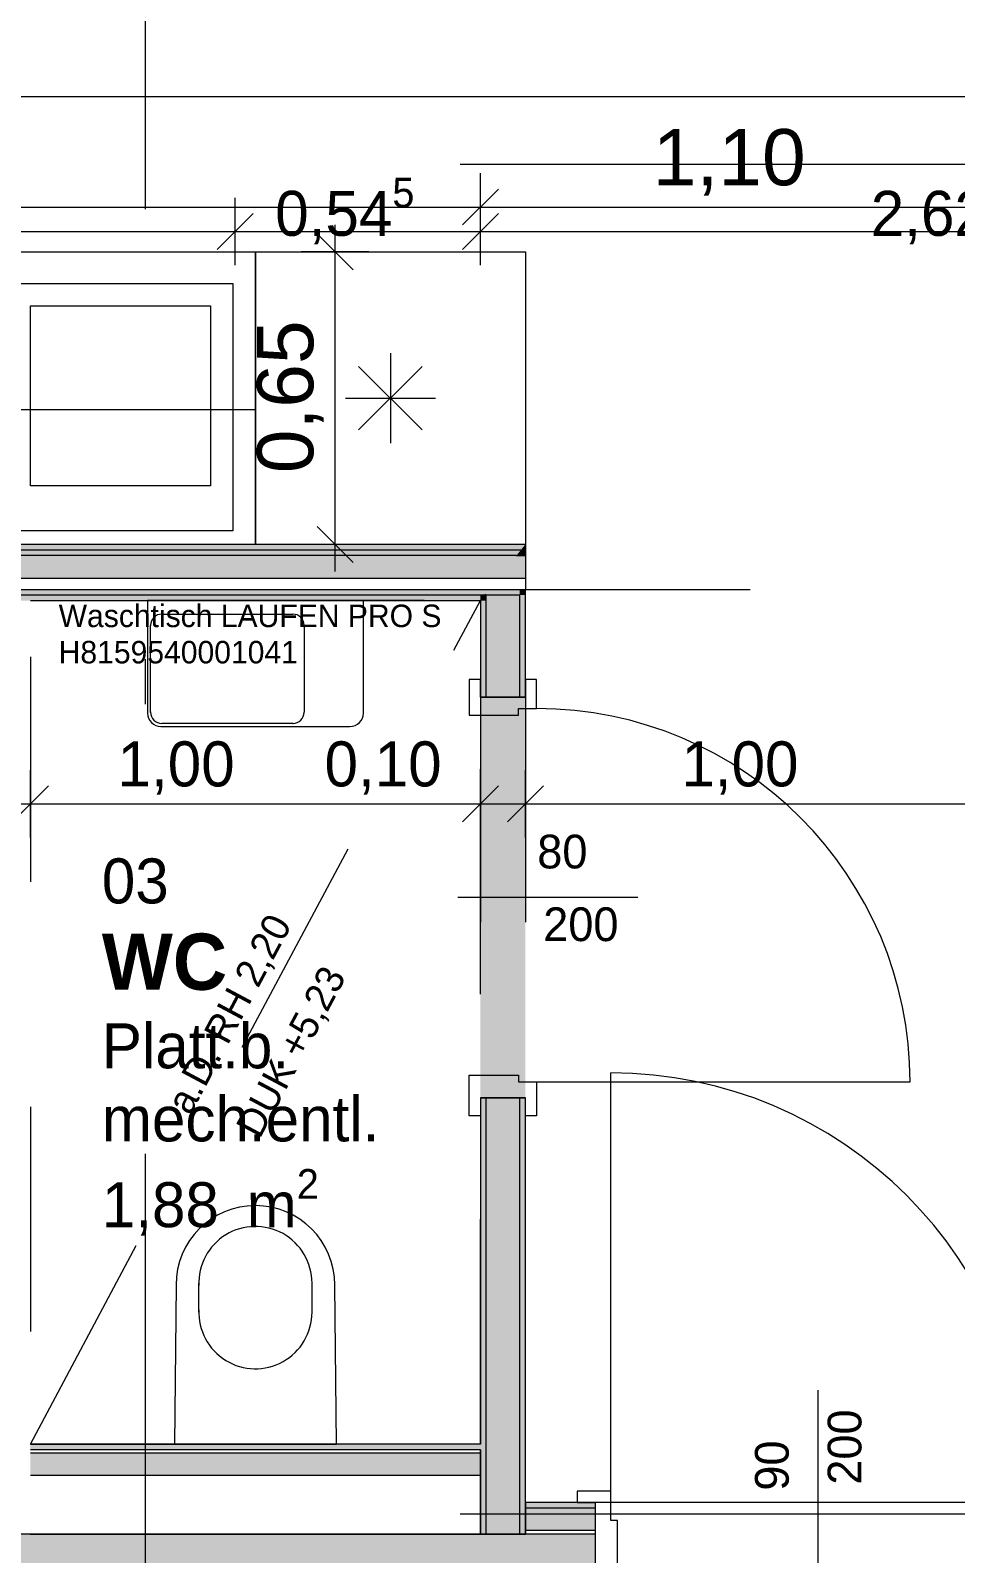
# Model space of a CAD drawing. Header units: metres. Extents: x -3 to 205, y -18 to 45.
# Drawn here: x 5.745 to 7.801, y -6.088 to -2.703 of the extents above; entities that cross this region are included whole.
import ezdxf

# ---------------------------------------------------------------- set-up
doc = ezdxf.new("R2010")
doc.units = ezdxf.units.M
doc.header["$MEASUREMENT"] = 0
for name, pattern in [('Achse', [0.004, 0.002, -0.001, 0, -0.001]), ('Strichlinie eng', [0.002, 0.0015, -0.0005]), ('Untersicht', [0.001, 0.0005, -0.0005])]:
    doc.linetypes.add(name, pattern=pattern)
for name, color, linetype in [('1._1.Stock PP STG1_3_000 Achsraster', 7, 'Continuous'), ('1._1.Stock PP STG1_3_120 Wand Innen tragend', 7, 'Continuous'), ('1._1.Stock PP STG1_3_130 Wand Innen', 7, 'Continuous'), ('1._1.Stock PP STG1_3_230 Decke abgehaengt', 7, 'Continuous'), ('1._1.Stock PP STG1_3_530 Küche', 7, 'Continuous'), ('1._1.Stock PP STG1_3_540 Sanitäreinrichtung', 7, 'Continuous'), ('1._1.Stock PP STG1_3_810 Raum', 7, 'Continuous'), ('1._1.Stock PP STG1_3_815 Raumbegrenzung', 7, 'Continuous'), ('1._1.Stock PP STG1_3_950 Polierplan Bemaßung', 7, 'Continuous'), ('1._1.Stock PP STG1_3_950-1 Polierplan Bemaßung Küche', 7, 'Continuous'), ('1._1.Stock PP STG1_3_955 Polierplan Beschriftung', 7, 'Continuous')]:
    doc.layers.add(name, color=color, linetype=linetype)
doc.styles.add('ERSTELLTER_STIL_1', font='arial.ttf')
doc.styles.add('ERSTELLTER_STIL_2', font='')
doc.styles.add('ERSTELLTER_STIL_6', font='')
doc.styles.get('ERSTELLTER_STIL_2').set_extended_font_data('Eurostile')
doc.styles.get('ERSTELLTER_STIL_6').set_extended_font_data('Eurostile', bold=True)

msp = doc.modelspace()

# ---------------------------------------------------------------- hatches: boundary and pattern name
at = {"layer": '1._1.Stock PP STG1_3_120 Wand Innen tragend', "linetype": 'Continuous', "lineweight": 13, "true_color": 0xfb02fe}
msp.add_hatch(color=6, dxfattribs=at).paths.add_polyline_path([(6.845, -5.975), (6.845, -5.9875), (7, -5.9875), (7, -5.975)])
at = {"layer": '1._1.Stock PP STG1_3_120 Wand Innen tragend', "linetype": 'Continuous', "lineweight": 13, "true_color": 0xffaa00}
msp.add_hatch(color=40, dxfattribs=at).paths.add_polyline_path([(6.845, -5.9875), (6.845, -6.0375), (7, -6.0375), (7, -5.9875)])
at = {"layer": '1._1.Stock PP STG1_3_120 Wand Innen tragend', "linetype": 'Continuous', "lineweight": 13, "true_color": 0x3f7f02}
for points in [[(3.445, -6.225), (6.845, -6.225), (6.845, -6.045), (3.445, -6.045)], [(6.845, -6.045), (6.845, -6.225), (7, -6.225), (7, -6.045)]]:
    msp.add_hatch(color=76, dxfattribs=at).paths.add_polyline_path(points)
at = {"layer": '1._1.Stock PP STG1_3_130 Wand Innen', "linetype": 'Continuous', "lineweight": 13, "true_color": 0xfb02fe}
for points in [[(6.845, -3.845), (3.545, -3.845), (3.545, -3.8575), (6.835, -3.8575)], [(6.835, -3.8575), (3.545, -3.8575), (3.545, -3.87), (6.825, -3.87)], [(6.845, -3.87), (6.845, -3.8575), (6.835, -3.8575), (6.8325, -3.8606), (6.8325, -3.87)], [(6.835, -3.8575), (6.845, -3.8575), (6.845, -3.845)], [(6.8325, -3.87), (6.8325, -3.8606), (6.825, -3.87)], [(3.545, -3.9575), (6.755, -3.9575), (6.765, -3.945), (3.545, -3.945)], [(6.745, -3.9575), (3.545, -3.9575), (3.545, -3.97), (6.745, -3.97)], [(6.745, -3.97), (6.755, -3.9575), (6.745, -3.9575)], [(6.755, -3.9575), (6.745, -3.97), (6.7575, -3.97), (6.7575, -3.9575)], [(6.7575, -3.9575), (6.7575, -3.9544), (6.755, -3.9575)], [(6.8325, -3.9575), (6.8325, -3.945), (6.765, -3.945), (6.7575, -3.9544), (6.7575, -3.9575)], [(6.845, -3.9575), (6.845, -3.945), (6.8325, -3.945), (6.8325, -3.9575)], [(6.845, -3.9575), (6.8325, -3.9575), (6.8325, -4.185), (6.845, -4.185)], [(6.745, -3.97), (6.745, -4.185), (6.7575, -4.185), (6.7575, -3.97)], [(6.745, -6.045), (6.7575, -6.045), (6.7575, -5.075), (6.745, -5.075)], [(6.8325, -5.075), (6.8325, -6.045), (6.845, -6.045), (6.845, -5.075)], [(6.745, -5.845), (5.745, -5.845), (5.745, -5.8575), (6.745, -5.8575)]]:
    msp.add_hatch(color=6, dxfattribs=at).paths.add_polyline_path(points)
at = {"layer": '1._1.Stock PP STG1_3_130 Wand Innen', "linetype": 'Continuous', "lineweight": 13, "true_color": 0xffaa00}
for points in [[(6.825, -3.87), (3.545, -3.87), (3.545, -3.92), (6.785, -3.92)], [(6.8325, -3.92), (6.8325, -3.87), (6.825, -3.87), (6.785, -3.92)], [(6.845, -3.92), (6.845, -3.87), (6.8325, -3.87), (6.8325, -3.92)], [(6.8325, -3.9575), (6.7575, -3.9575), (6.7575, -4.185), (6.8325, -4.185)], [(6.7575, -5.075), (6.7575, -6.045), (6.8325, -6.045), (6.8325, -5.075)], [(6.745, -5.865), (5.745, -5.865), (5.745, -5.915), (6.745, -5.915)]]:
    msp.add_hatch(color=40, dxfattribs=at).paths.add_polyline_path(points)
at = {"layer": '1._1.Stock PP STG1_3_130 Wand Innen', "linetype": 'Continuous', "lineweight": 0, "true_color": 0xffffff}
msp.add_hatch(color=7, dxfattribs=at).paths.add_polyline_path([(6.745, -5.075), (6.845, -5.075), (6.845, -4.185), (6.745, -4.185)])

# ---------------------------------------------------------------- linework, layer by layer
at = {"layer": '1._1.Stock PP STG1_3_000 Achsraster', "color": 5, "linetype": 'Achse', "lineweight": 0, "ltscale": 1000}
for p, q in [((6, 3), (6, -18)), ((-1.5, -3), (21, -3)), ((-1.5, -6), (21, -6))]:
    msp.add_line(p, q, dxfattribs=at)
at = {"layer": '1._1.Stock PP STG1_3_120 Wand Innen tragend', "color": 7, "linetype": 'Continuous', "lineweight": 13, "ltscale": 1000}
for p, q in [((7.035, -5.95), (7.035, -5.02)), ((7.495, -5.725), (7.495, -6.275)), ((7.035, -5.95), (6.96, -5.95)), ((6.96, -5.95), (6.96, -5.975)), ((7.035, -6.015), (7.035, -5.95)), ((7, -5.9875), (6.845, -5.9875)), ((6.96, -5.975), (7, -5.975)), ((7, -5.975), (7, -5.9875)), ((7, -5.975), (7, -6.225)), ((7, -5.975), (7, -5.9875)), ((7, -5.975), (7, -5.9875)), ((7, -5.9875), (7, -6.0375)), ((7, -5.9875), (7, -6.0375)), ((7, -5.9875), (7, -6.0375)), ((7.05, -6.015), (7.035, -6.015)), ((7.05, -6.25), (7.05, -6.015)), ((7, -6.0375), (6.845, -6.0375)), ((7, -6.0375), (7, -6.045)), ((7, -6.0375), (7, -6.045)), ((7, -6.0375), (7, -6.045))]:
    msp.add_line(p, q, dxfattribs=at)
at = {"layer": '1._1.Stock PP STG1_3_120 Wand Innen tragend', "color": 8, "linetype": 'Continuous', "lineweight": 13, "ltscale": 1000}
msp.add_line((7.99, -5.975), (7, -5.975), dxfattribs=at)
at = {"layer": '1._1.Stock PP STG1_3_120 Wand Innen tragend', "color": 7, "linetype": 'Continuous', "lineweight": 18, "ltscale": 1000}
for q in [(6.845, -6.045), (7, -6.225), (7, -6.225), (7, -6.225)]:
    msp.add_line((7, -6.045), q, dxfattribs=at)
at = {"layer": '1._1.Stock PP STG1_3_120 Wand Innen tragend', "color": 7, "linetype": 'Continuous', "lineweight": 13, "ltscale": 1000, "flags": 128}
for points in [[(7, -5.975), (6.845, -5.975)], [(6.845, -5.975), (6.845, -5.9875)], [(6.845, -5.9875), (6.845, -6.0375)], [(6.845, -6.0375), (6.845, -6.045)]]:
    msp.add_lwpolyline(points, dxfattribs=at)
at = {"layer": '1._1.Stock PP STG1_3_120 Wand Innen tragend', "color": 7, "linetype": 'Continuous', "lineweight": 18, "ltscale": 1000, "flags": 128}
msp.add_lwpolyline([(6.845, -6.045), (3.445, -6.045)], dxfattribs=at)
at = {"layer": '1._1.Stock PP STG1_3_120 Wand Innen tragend', "color": 7, "linetype": 'Continuous', "lineweight": 13, "ltscale": 1000}
msp.add_arc((7.035, -5.95), 0.93, 0, 90, dxfattribs=at)
at = {"layer": '1._1.Stock PP STG1_3_130 Wand Innen', "color": 7, "linetype": 'Continuous', "lineweight": 18, "ltscale": 1000}
for p, q in [((6.835, -3.8575), (3.545, -3.8575)), ((6.835, -3.8575), (6.845, -3.8575)), ((6.825, -3.87), (3.545, -3.87)), ((6.825, -3.87), (6.8325, -3.87)), ((6.8325, -3.87), (6.845, -3.87)), ((3.545, -3.92), (6.785, -3.92)), ((6.785, -3.92), (6.8325, -3.92)), ((6.8325, -3.92), (6.845, -3.92)), ((3.545, -3.945), (6.765, -3.945)), ((3.545, -3.9575), (6.755, -3.9575)), ((6.7575, -3.9575), (6.755, -3.9575)), ((6.7575, -3.9575), (6.755, -3.9575)), ((6.7575, -3.9575), (6.8325, -3.9575)), ((6.7575, -3.9575), (6.7575, -4.185)), ((6.7575, -3.9575), (6.8325, -3.9575)), ((6.765, -3.945), (6.8325, -3.945)), ((6.8325, -3.945), (6.845, -3.945)), ((6.8325, -3.945), (6.845, -3.945)), ((6.8325, -4.185), (6.8325, -3.9575)), ((6.745, -4.185), (6.7575, -4.185)), ((6.745, -4.185), (6.7575, -4.185)), ((6.745, -4.185), (6.7575, -4.185)), ((6.7575, -4.185), (6.8325, -4.185)), ((6.7575, -4.185), (6.8325, -4.185)), ((6.7575, -4.185), (6.8325, -4.185)), ((6.8325, -4.185), (6.845, -4.185)), ((6.8325, -4.185), (6.845, -4.185)), ((6.8325, -4.185), (6.845, -4.185)), ((6.745, -5.075), (6.7575, -5.075)), ((6.745, -5.075), (6.7575, -5.075)), ((6.745, -5.075), (6.7575, -5.075)), ((6.7575, -5.075), (6.7575, -6.045)), ((6.7575, -5.075), (6.8325, -5.075)), ((6.7575, -5.075), (6.8325, -5.075)), ((6.7575, -5.075), (6.8325, -5.075)), ((6.8325, -6.045), (6.8325, -5.075)), ((6.8325, -5.075), (6.845, -5.075)), ((6.8325, -5.075), (6.845, -5.075)), ((6.8325, -5.075), (6.845, -5.075)), ((6.745, -5.8575), (5.745, -5.8575)), ((6.745, -5.865), (5.745, -5.865)), ((6.745, -5.915), (5.745, -5.915))]:
    msp.add_line(p, q, dxfattribs=at)
at = {"layer": '1._1.Stock PP STG1_3_130 Wand Innen', "color": 7, "linetype": 'Continuous', "lineweight": 13, "ltscale": 1000}
for p, q in [((6.745, -4.145), (6.72, -4.145)), ((6.72, -4.145), (6.72, -4.225)), ((6.745, -4.185), (6.745, -4.145)), ((6.87, -4.145), (6.845, -4.145)), ((6.845, -4.145), (6.845, -4.185)), ((6.87, -4.21), (6.87, -4.145)), ((6.845, -4.185), (6.745, -4.185)), ((6.72, -4.225), (6.83, -4.225)), ((6.83, -4.225), (6.83, -4.21)), ((6.83, -4.21), (6.87, -4.21)), ((7.095, -4.63), (6.695, -4.63)), ((6.72, -5.025), (6.83, -5.025)), ((6.72, -5.115), (6.72, -5.025)), ((6.83, -5.025), (6.83, -5.04)), ((6.83, -5.04), (6.87, -5.04)), ((6.87, -5.04), (6.87, -5.115)), ((6.87, -5.04), (7.7, -5.04)), ((6.845, -5.075), (6.745, -5.075)), ((6.745, -5.075), (6.745, -5.115)), ((6.845, -5.115), (6.845, -5.075)), ((6.745, -5.115), (6.72, -5.115)), ((6.87, -5.115), (6.845, -5.115))]:
    msp.add_line(p, q, dxfattribs=at)
at = {"layer": '1._1.Stock PP STG1_3_130 Wand Innen', "color": 8, "linetype": 'Untersicht', "lineweight": 13, "ltscale": 1000}
for p, q in [((6.745, -4.185), (6.745, -5.075)), ((6.845, -4.185), (6.845, -5.075))]:
    msp.add_line(p, q, dxfattribs=at)
at = {"layer": '1._1.Stock PP STG1_3_130 Wand Innen', "color": 7, "linetype": 'Continuous', "lineweight": 18, "ltscale": 1000, "flags": 128}
for points in [[(6.845, -3.845), (3.545, -3.845)], [(6.845, -3.845), (6.845, -3.8575)], [(6.845, -3.8575), (6.845, -3.87)], [(6.845, -3.87), (6.845, -3.92)], [(6.845, -3.92), (6.845, -3.945)], [(6.845, -4.185), (6.845, -3.945)], [(5.745, -3.97), (6.745, -3.97)], [(6.745, -3.97), (6.745, -4.185)], [(6.745, -5.075), (6.745, -5.845)], [(6.845, -6.045), (6.845, -5.075)], [(6.745, -5.845), (5.745, -5.845)], [(6.745, -6.045), (6.745, -5.8575)], [(6.745, -5.8575), (6.745, -6.045)], [(5.745, -6.045), (6.745, -6.045)], [(6.745, -6.045), (6.7575, -6.045)], [(6.7575, -6.045), (6.8325, -6.045)], [(6.8325, -6.045), (6.845, -6.045)]]:
    msp.add_lwpolyline(points, dxfattribs=at)
at = {"layer": '1._1.Stock PP STG1_3_130 Wand Innen', "color": 7, "linetype": 'Continuous', "lineweight": 13, "ltscale": 1000}
msp.add_arc((6.87, -5.04), 0.83, 0, 90, dxfattribs=at)
at = {"layer": '1._1.Stock PP STG1_3_230 Decke abgehaengt', "color": 8, "linetype": 'Untersicht', "lineweight": 13, "ltscale": 1000}
msp.add_line((5.745, -5.845), (6.745, -3.97), dxfattribs=at)
at = {"layer": '1._1.Stock PP STG1_3_230 Decke abgehaengt', "color": 8, "linetype": 'Untersicht', "lineweight": 13, "ltscale": 1000, "flags": 128}
msp.add_lwpolyline([(5.745, -5.845), (6.745, -5.845), (6.745, -3.97), (5.745, -3.97)], close=True, dxfattribs=at)
at = {"layer": '1._1.Stock PP STG1_3_530 Küche', "color": 150, "linetype": 'Continuous', "lineweight": 13, "ltscale": 1000, "true_color": 0x0f7ffe}
for p, q in [((5.745, -3.315), (6.145, -3.315)), ((5.745, -3.715), (5.745, -3.315)), ((6.145, -3.315), (6.145, -3.715)), ((6.4743, -3.4493), (6.6157, -3.5907)), ((6.6157, -3.4493), (6.4743, -3.5907)), ((6.545, -3.42), (6.545, -3.62)), ((6.445, -3.52), (6.645, -3.52)), ((6.145, -3.715), (5.745, -3.715))]:
    msp.add_line(p, q, dxfattribs=at)
at = {"layer": '1._1.Stock PP STG1_3_530 Küche', "color": 150, "linetype": 'Strichlinie eng', "lineweight": 13, "ltscale": 1000, "true_color": 0x0f7ffe}
for p, q in [((3.545, -3.545), (6.245, -3.545)), ((6.245, -3.545), (6.245, -3.845)), ((6.245, -3.845), (3.545, -3.845))]:
    msp.add_line(p, q, dxfattribs=at)
at = {"layer": '1._1.Stock PP STG1_3_530 Küche', "color": 150, "linetype": 'Continuous', "lineweight": 13, "ltscale": 1000, "true_color": 0x0f7ffe, "flags": 128}
for points in [[(6.245, -3.195), (6.245, -3.845), (3.545, -3.845), (3.545, -3.195)], [(6.245, -3.195), (6.845, -3.195), (6.845, -3.845), (6.245, -3.845)], [(5.695, -3.265), (6.195, -3.265), (6.195, -3.815), (5.695, -3.815)]]:
    msp.add_lwpolyline(points, close=True, dxfattribs=at)
at = {"layer": '1._1.Stock PP STG1_3_540 Sanitäreinrichtung', "color": 150, "linetype": 'Continuous', "lineweight": 13, "ltscale": 1000, "true_color": 0x0f7ffe}
for p, q in [((6.0118, -4.2182), (6.0118, -4.025)), ((6.0368, -4), (6.3281, -4)), ((6.3531, -4.025), (6.3531, -4.2182)), ((6.3281, -4.2431), (6.0368, -4.2431)), ((6.1192, -5.5519), (6.1192, -5.487)), ((6.3708, -5.5519), (6.3708, -5.487))]:
    msp.add_line(p, q, dxfattribs=at)
at = {"layer": '1._1.Stock PP STG1_3_540 Sanitäreinrichtung', "color": 150, "linetype": 'Continuous', "lineweight": 13, "ltscale": 1000, "true_color": 0x0f7ffe, "flags": 128}
for points in [[(6.485, -3.97), (6.005, -3.97), (6.005, -4.22, 0.414214), (6.035, -4.25), (6.455, -4.25, 0.414214), (6.485, -4.22)], [(6.065, -5.845), (6.425, -5.845), (6.4215, -5.4915, 0.999827), (6.0685, -5.4915)]]:
    msp.add_lwpolyline(points, format="xyb", close=True, dxfattribs=at)
at = {"layer": '1._1.Stock PP STG1_3_540 Sanitäreinrichtung', "color": 150, "linetype": 'Continuous', "lineweight": 13, "ltscale": 1000, "true_color": 0x0f7ffe}
for centre, radius, start, end in [((6.0368, -4.025), 0.025, 90, 180), ((6.3281, -4.025), 0.025, 0, 90), ((6.0368, -4.2182), 0.025, 180, 270), ((6.3281, -4.2182), 0.025, 270, 0), ((6.245, -5.4871), 0.1258, 0.0407, 182.4294), ((6.245, -5.5519), 0.1258, 177.5706, 359.9593)]:
    msp.add_arc(centre, radius, start, end, dxfattribs=at)
for p in [(6.0368, -4), (6.3531, -4.025), (6.0118, -4.2182), (6.3281, -4.2431)]:
    msp.add_point(p, dxfattribs=at)
at = {"layer": '1._1.Stock PP STG1_3_815 Raumbegrenzung', "color": 8, "linetype": 'Untersicht', "lineweight": 13, "ltscale": 1000, "flags": 128}
msp.add_lwpolyline([(6.845, -3.945), (7.845, -3.945), (7.845, -3.845)], dxfattribs=at)
at = {"layer": '1._1.Stock PP STG1_3_950 Polierplan Bemaßung', "color": 76, "linetype": 'Continuous', "lineweight": 13, "ltscale": 1000, "true_color": 0x3f7f02}
msp.add_line((0.3174, -2.8494), (9.37, -2.8494), dxfattribs=at)
at = {"layer": '1._1.Stock PP STG1_3_950 Polierplan Bemaßung', "color": 6, "linetype": 'Continuous', "lineweight": 13, "ltscale": 1000, "true_color": 0xfb02fe}
for p, q in [((6.2, -3.2244), (6.2, -3.0744)), ((6.745, -3.2244), (6.745, -3.0744)), ((6.24, -3.1094), (6.16, -3.1894)), ((6.785, -3.1094), (6.705, -3.1894)), ((3.545, -3.1494), (6.2, -3.1494)), ((6.2, -3.1494), (6.745, -3.1494)), ((6.745, -3.1494), (9.37, -3.1494)), ((5.745, -4.4966), (5.745, -4.3466)), ((6.745, -4.4966), (6.745, -4.3466)), ((6.845, -4.4966), (6.845, -4.3466)), ((5.785, -4.3816), (5.705, -4.4616)), ((6.785, -4.3816), (6.705, -4.4616)), ((6.885, -4.3816), (6.805, -4.4616)), ((5.645, -4.4216), (5.745, -4.4216)), ((5.745, -4.4216), (6.745, -4.4216)), ((6.745, -4.4216), (6.845, -4.4216)), ((6.845, -4.4216), (7.845, -4.4216))]:
    msp.add_line(p, q, dxfattribs=at)
at = {"layer": '1._1.Stock PP STG1_3_950 Polierplan Bemaßung', "color": 8, "linetype": 'Untersicht', "lineweight": 13, "ltscale": 1000}
msp.add_line((5.745, -5.845), (6.745, -3.97), dxfattribs=at)
at = {"layer": '1._1.Stock PP STG1_3_950-1 Polierplan Bemaßung Küche', "color": 150, "linetype": 'Continuous', "lineweight": 13, "ltscale": 1000, "true_color": 0x0f7ffe}
for p, q in [((6.745, -3.17), (6.745, -3.02)), ((6.785, -3.055), (6.705, -3.135)), ((3.545, -3.095), (6.745, -3.095)), ((6.745, -3.095), (7.845, -3.095)), ((6.4219, -3.195), (6.4219, -3.135)), ((6.4619, -3.235), (6.3819, -3.155)), ((6.4969, -3.195), (6.3469, -3.195)), ((6.4219, -3.845), (6.4219, -3.195)), ((6.3819, -3.805), (6.4619, -3.885)), ((6.4969, -3.845), (6.3469, -3.845)), ((6.4219, -3.905), (6.4219, -3.845))]:
    msp.add_line(p, q, dxfattribs=at)

# ---------------------------------------------------------------- texts
at = {"layer": '1._1.Stock PP STG1_3_120 Wand Innen tragend', "color": 7, "linetype": 'Continuous', "lineweight": 13, "char_height": 0.075, "attachment_point": 9, "rotation": 90, "style": 'ERSTELLTER_STIL_2'}
for s, insert in [('\\A1;{\\pqr;\\pt0;\\fEurostile|b0|i0|c0|p0;\\W1.000000;200}', (7.593, -5.768)), ('\\A1;{\\pqr;\\pt0;\\fEurostile|b0|i0|c0|p0;\\W1.000000;90}', (7.4314, -5.837))]:
    msp.add_mtext(s, dxfattribs=dict(at, insert=insert))
at = {"layer": '1._1.Stock PP STG1_3_130 Wand Innen', "color": 7, "linetype": 'Continuous', "lineweight": 13, "char_height": 0.075, "attachment_point": 9, "style": 'ERSTELLTER_STIL_2'}
for s, insert in [('\\A1;{\\pqr;\\pt0;\\fEurostile|b0|i0|c0|p0;\\W1.000000;80}', (6.983, -4.5664)), ('\\A1;{\\pqr;\\pt0;\\fEurostile|b0|i0|c0|p0;\\W1.000000;200}', (7.052, -4.728))]:
    msp.add_mtext(s, dxfattribs=dict(at, insert=insert))
at = {"layer": '1._1.Stock PP STG1_3_810 Raum', "color": 7, "linetype": 'Continuous', "lineweight": 13, "attachment_point": 1}
for s, insert, char_height, style in [('\\A1;{\\pql;\\pt0;\\fEurostile|b0|i0|c0|p0;\\W1.000000;03}', (5.9036, -4.5431), 0.1, 'ERSTELLTER_STIL_2'), ('\\A1;{\\pql;\\pt0;\\fEurostile|b1|i0|c0|p0;\\W1.000000;WC}', (5.9036, -4.7102), 0.125, 'ERSTELLTER_STIL_6'), ('\\A1;{\\pql;\\pt0;\\fEurostile|b0|i0|c0|p0;\\W1.000000;Platt.b.}', (5.9036, -4.9097), 0.1, 'ERSTELLTER_STIL_2'), ('\\A1;{\\pql;\\pt0;\\fEurostile|b0|i0|c0|p0;\\W1.000000;mech.entl.}', (5.9036, -5.0722), 0.1, 'ERSTELLTER_STIL_2'), ('\\A1;{\\pql;\\pt0,0.05;\\fEurostile|b0|i0|c0|p0;\\W1.000000;1,88\\fEurostile|b0|i0|c0|p0;\\W1.000000;\\A1{\\H.66x;\\S^  ;}\\fEurostile|b0|i0|c0|p0;\\W1.000000; m\\fEurostile|b0|i0|c0|p0;\\W1.000000;\\A1{\\H.66x;\\S2^  ;}}', (5.9036, -5.2337), 0.1, 'ERSTELLTER_STIL_2')]:
    msp.add_mtext(s, dxfattribs=dict(at, insert=insert, char_height=char_height, style=style))
at = {"layer": '1._1.Stock PP STG1_3_950 Polierplan Bemaßung', "color": 6, "linetype": 'Continuous', "lineweight": 13, "true_color": 0xfb02fe, "char_height": 0.1, "attachment_point": 7, "style": 'ERSTELLTER_STIL_2'}
for s, insert in [('\\A1;{\\pql;\\fEurostile|b0|i0|c0|p0;\\W1.000000;0,54\\fEurostile|b0|i0|c0|p0;\\W1.000000;\\A1{\\H.66x;\\S5^  ;}}', (6.289, -3.1883)), ('\\A1;{\\pql;\\fEurostile|b0|i0|c0|p0;\\W1.000000;2,62\\fEurostile|b0|i0|c0|p0;\\W1.000000;\\A1{\\H.66x;\\S5^  ;}}', (7.6127, -3.1883))]:
    msp.add_mtext(s, dxfattribs=dict(at, insert=insert))
at = {"layer": '1._1.Stock PP STG1_3_950 Polierplan Bemaßung', "color": 6, "linetype": 'Continuous', "lineweight": 13, "true_color": 0xfb02fe, "char_height": 0.1, "width": 0.306373, "attachment_point": 7, "style": 'ERSTELLTER_STIL_2'}
for s, insert in [('\\A1;{\\pql;\\fEurostile|b0|i0|c0|p0;\\W1.000000;1,00}', (5.9386, -4.4016)), ('\\A1;{\\pql;\\fEurostile|b0|i0|c0|p0;\\W1.000000;0,10}', (6.3986, -4.4016)), ('\\A1;{\\pql;\\fEurostile|b0|i0|c0|p0;\\W1.000000;1,00}', (7.1918, -4.4016))]:
    msp.add_mtext(s, dxfattribs=dict(at, insert=insert))
at = {"layer": '1._1.Stock PP STG1_3_950 Polierplan Bemaßung', "color": 7, "linetype": 'Continuous', "lineweight": 13, "insert": (6.1102, -5.1216), "char_height": 0.0625, "attachment_point": 7, "rotation": 61.9275, "style": 'ERSTELLTER_STIL_2'}
msp.add_mtext('\\A1;{\\pql;\\fEurostile|b0|i0|c0|p0;\\W1.000000;a.D.\\fEurostile|b0|i0|c0|p0;\\W1.000000; RH \\fEurostile|b0|i0|c0|p0;\\W1.000000;2,20}', dxfattribs=at)
at = {"layer": '1._1.Stock PP STG1_3_950 Polierplan Bemaßung', "color": 7, "linetype": 'Continuous', "lineweight": 13, "insert": (6.1428, -5.1088), "char_height": 0.0625, "attachment_point": 4, "rotation": 61.9275, "line_spacing_factor": 1.264547, "style": 'ERSTELLTER_STIL_2'}
msp.add_mtext('\\A1;{\\pql;\\fEurostile|b0|i0|c0|p0;\\W1.000000;\\fEurostile|b0|i0|c0|p0;\\W1.000000;\\fEurostile|b0|i0|c0|p0;\\W1.000000;\\fEurostile|b0|i0|c0|p0;\\W1.000000;\\A1{\\H.66x;\\S^  ;}\\fEurostile|b0|i0|c0|p0;\\W1.000000;\\fEurostile|b0|i0|c0|p0;\\W1.000000;\\P\\pql;\\fEurostile|b0|i0|c0|p0;\\W1.000000;DUK \\fEurostile|b0|i0|c0|p0;\\W1.000000;+\\fEurostile|b0|i0|c0|p0;\\W1.000000;5,23\\fEurostile|b0|i0|c0|p0;\\W1.000000;\\A1{\\H.66x;\\S^  ;}\\fEurostile|b0|i0|c0|p0;\\W1.000000;\\fEurostile|b0|i0|c0|p0;\\W1.000000;}', dxfattribs=at)
at = {"layer": '1._1.Stock PP STG1_3_950-1 Polierplan Bemaßung Küche', "color": 150, "linetype": 'Continuous', "lineweight": 13, "true_color": 0x0f7ffe, "insert": (7.1282, -3.07), "char_height": 0.125, "width": 0.33365, "attachment_point": 7, "style": 'ERSTELLTER_STIL_1'}
msp.add_mtext('\\A1;{\\pql;\\fArial|b0|i0|c0|p0;\\W1.000000;1,10}', dxfattribs=at)
at = {"layer": '1._1.Stock PP STG1_3_950-1 Polierplan Bemaßung Küche', "color": 150, "linetype": 'Continuous', "lineweight": 13, "true_color": 0x0f7ffe, "insert": (6.3969, -3.6868), "char_height": 0.125, "width": 0.33365, "attachment_point": 7, "rotation": 90, "style": 'ERSTELLTER_STIL_1'}
msp.add_mtext('\\A1;{\\pql;\\fArial|b0|i0|c0|p0;\\W1.000000;0,65}', dxfattribs=at)
at = {"layer": '1._1.Stock PP STG1_3_955 Polierplan Beschriftung', "color": 7, "linetype": 'Continuous', "lineweight": 13, "insert": (5.8077, -3.9789), "char_height": 0.05, "attachment_point": 1, "line_spacing_factor": 0.968182, "style": 'ERSTELLTER_STIL_2'}
msp.add_mtext('\\A1;{\\pql;\\fEurostile|b0|i0|c0|p0;\\W1.000000;Waschtisch\\fEurostile|b0|i0|c0|p0;\\W1.000000; \\fEurostile|b0|i0|c0|p0;\\W1.000000;LAUFEN PRO S\\P\\pql;\\fEurostile|b0|i0|c0|p0;\\W1.000000;H8159540001041}', dxfattribs=at)

doc.saveas('drawing.dxf')
